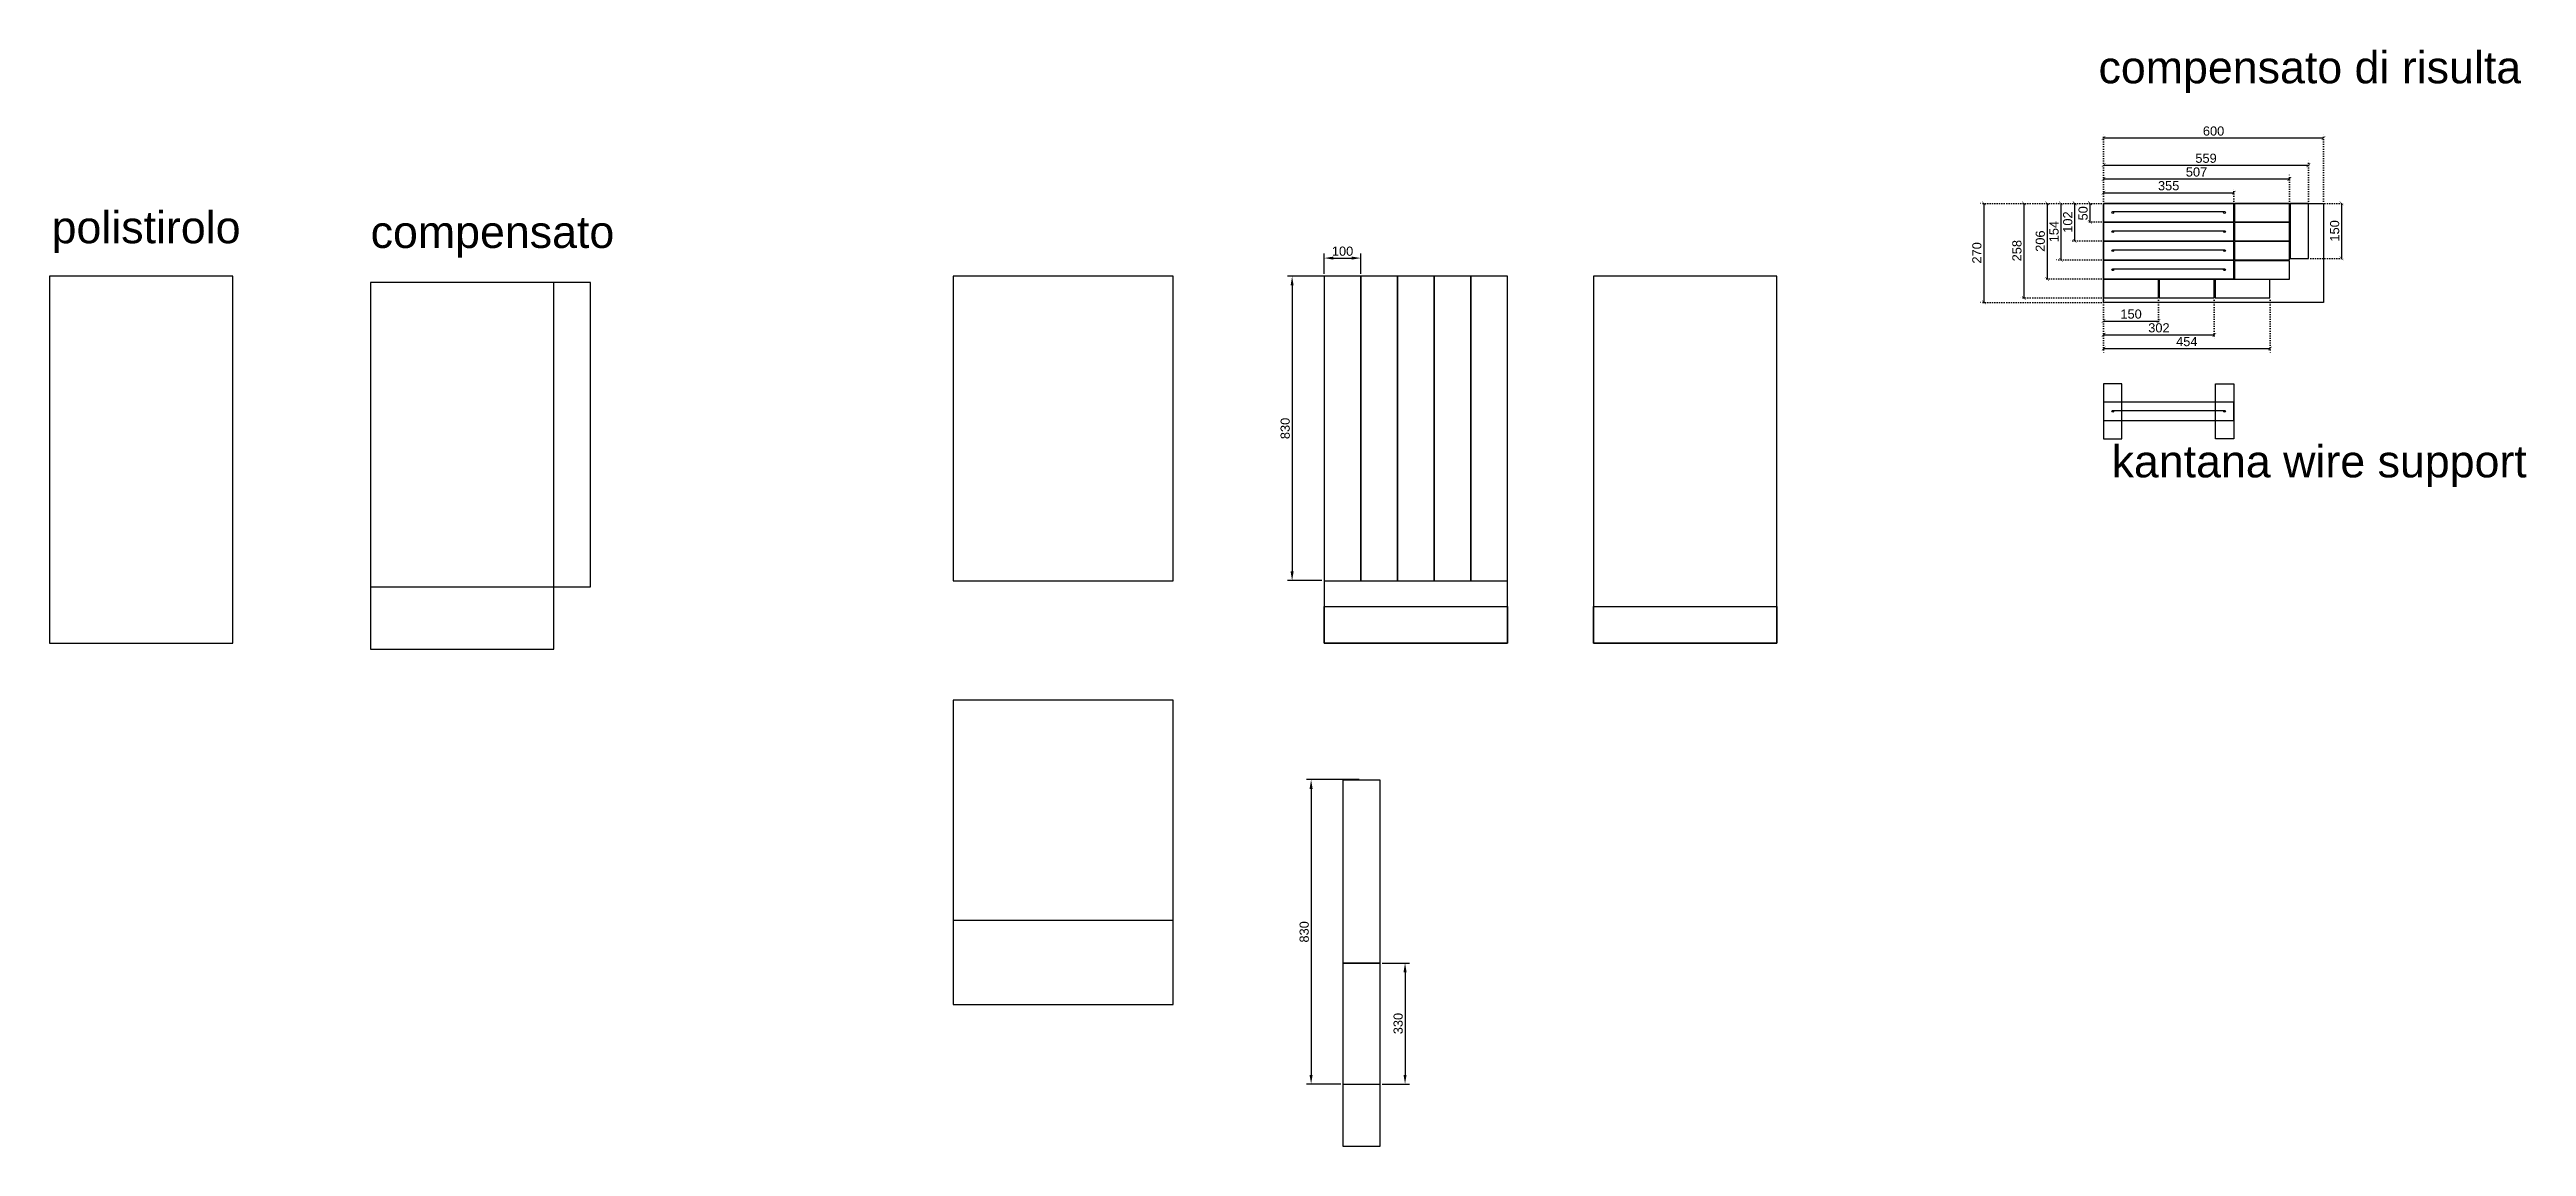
# Model space of a CAD drawing. Header units: millimetres. Extents: x 18 to 6774, y -2075 to 916.
import ezdxf

# ---------------------------------------------------------------- set-up
doc = ezdxf.new("R2010")
doc.units = ezdxf.units.MM
doc.linetypes.add('DOTTED', pattern=[6.35, 0, -6.35])
doc.styles.get("Standard").update_dxf_attribs({"font": 'arial.ttf'})
doc.dimstyles.new('big', dxfattribs={"dimscale": 10, "dimtxt": 2.5, "dimasz": 1, "dimexe": 1.25, "dimexo": 0.625, "dimtad": 1, "dimdsep": 46, "dimtxsty": 'Standard', "dimblk": 'ARCHTICK', "dimcen": 2.5, "dimadec": 0, "dimazin": 0, "dimtfac": 1, "dimtmove": 0, "dimatfit": 3, "dimldrblk": 'ARCHTICK', "dimfxl": 1, "dimarcsym": 0})
doc.dimstyles.new('ISO-25', dxfattribs={"dimscale": 10, "dimtxt": 2.5, "dimasz": 2.5, "dimexe": 1.25, "dimexo": 0.625, "dimtad": 1, "dimtxsty": 'Standard', "dimcen": 2.5, "dimadec": 0, "dimazin": 0, "dimtfac": 1, "dimtmove": 0, "dimatfit": 3, "dimfxl": 1, "dimarcsym": 0})

# ---------------------------------------------------------------- blocks, each defined once
blk = doc.blocks.new('*D1')
at = {"color": 0, "lineweight": -2}
for p, q in [((3494.9, 303.7), (3494.9, 359.5)), ((3519.9, 347), (3569.9, 347)), ((3594.9, 303.7), (3594.9, 359.5))]:
    blk.add_line(p, q, dxfattribs=at)
at = {"color": 0}
for points in [[(3519.9, 351.1), (3519.9, 342.8), (3494.9, 347)], [(3569.9, 342.8), (3569.9, 351.1), (3594.9, 347)]]:
    blk.add_solid(points, dxfattribs=at)
at = {"layer": 'Defpoints', "color": 0}
for p in [(3594.9, 347), (3494.9, 297.5), (3594.9, 297.5)]:
    blk.add_point(p, dxfattribs=at)
at = {"color": 0, "insert": (3544.9, 365.7), "char_height": 25, "attachment_point": 5}
blk.add_mtext('100', dxfattribs=at)
blk = doc.blocks.new('*D2')
at = {"color": 0, "lineweight": -2}
for p, q in [((3538.6, 297.5), (3394.8, 297.5)), ((3407.3, 272.5), (3407.3, -507.5)), ((3488.6, -532.5), (3394.8, -532.5))]:
    blk.add_line(p, q, dxfattribs=at)
at = {"color": 0}
for points in [[(3411.4, 272.5), (3403.1, 272.5), (3407.3, 297.5)], [(3403.1, -507.5), (3411.4, -507.5), (3407.3, -532.5)]]:
    blk.add_solid(points, dxfattribs=at)
at = {"layer": 'Defpoints', "color": 0}
for p in [(3544.9, 297.5), (3407.3, -532.5), (3494.9, -532.5)]:
    blk.add_point(p, dxfattribs=at)
at = {"color": 0, "insert": (3388.5, -117.5), "char_height": 25, "attachment_point": 5, "rotation": 90}
blk.add_mtext('830', dxfattribs=at)
blk = doc.blocks.new('*D3')
at = {"color": 0, "lineweight": -2}
for p, q in [((3590.5, -1075.1), (3446.6, -1075.1)), ((3459.1, -1100.1), (3459.1, -1880.1)), ((3540.5, -1905.1), (3446.6, -1905.1))]:
    blk.add_line(p, q, dxfattribs=at)
at = {"color": 0}
for points in [[(3463.3, -1100.1), (3454.9, -1100.1), (3459.1, -1075.1)], [(3454.9, -1880.1), (3463.3, -1880.1), (3459.1, -1905.1)]]:
    blk.add_solid(points, dxfattribs=at)
at = {"layer": 'Defpoints', "color": 0}
for p in [(3596.7, -1075.1), (3459.1, -1905.1), (3546.7, -1905.1)]:
    blk.add_point(p, dxfattribs=at)
at = {"color": 0, "insert": (3440.3, -1490.1), "char_height": 25, "attachment_point": 5, "rotation": 90}
blk.add_mtext('830', dxfattribs=at)
blk = doc.blocks.new('*D4')
at = {"color": 0, "lineweight": -2}
for p, q in [((3653, -1575.1), (3727.9, -1575.1)), ((3715.4, -1600.1), (3715.4, -1880.1)), ((3653, -1905.1), (3727.9, -1905.1))]:
    blk.add_line(p, q, dxfattribs=at)
at = {"color": 0}
for points in [[(3719.5, -1600.1), (3711.2, -1600.1), (3715.4, -1575.1)], [(3711.2, -1880.1), (3719.5, -1880.1), (3715.4, -1905.1)]]:
    blk.add_solid(points, dxfattribs=at)
at = {"layer": 'Defpoints', "color": 0}
for p in [(3646.7, -1575.1), (3646.7, -1905.1), (3715.4, -1905.1)]:
    blk.add_point(p, dxfattribs=at)
at = {"color": 0, "insert": (3696.6, -1740.1), "char_height": 25, "attachment_point": 5, "rotation": 90}
blk.add_mtext('330', dxfattribs=at)
blk = doc.blocks.new('_ARCHTICK')
at = {"color": 0, "linetype": 'ByBlock', "const_width": 0.15}
blk.add_lwpolyline([(-0.5, -0.5), (0.5, 0.5)], dxfattribs=at)
blk = doc.blocks.new('*D5')
at = {"color": 0, "linetype": 'DOTTED', "lineweight": -2}
for p, q in [((5620.7, 502.5), (5620.7, 687.1)), ((6220.7, 502.5), (6220.7, 687.1))]:
    blk.add_line(p, q, dxfattribs=at)
at = {"color": 0, "lineweight": -2}
blk.add_line((5620.7, 674.6), (6220.7, 674.6), dxfattribs=at)
at = {"layer": 'Defpoints', "color": 0}
for p in [(6220.7, 674.6), (5620.7, 496.2), (6220.7, 496.2)]:
    blk.add_point(p, dxfattribs=at)
at = {"color": 0, "lineweight": -2, "xscale": 10, "yscale": 10, "zscale": 10, "rotation": 180}
blk.add_blockref('_ARCHTICK', (5620.7, 674.6), dxfattribs=at)
at = {"color": 0, "lineweight": -2, "xscale": 10, "yscale": 10, "zscale": 10}
blk.add_blockref('_ARCHTICK', (6220.7, 674.6), dxfattribs=at)
at = {"color": 0, "insert": (5920.7, 693.3), "char_height": 25, "attachment_point": 5}
blk.add_mtext('600', dxfattribs=at)
blk = doc.blocks.new('*D6')
at = {"color": 0, "linetype": 'DOTTED', "lineweight": -2}
for p, q in [((5614.4, 496.2), (5281.5, 496.2)), ((5614.4, 226.2), (5281.5, 226.2))]:
    blk.add_line(p, q, dxfattribs=at)
at = {"color": 0, "lineweight": -2}
blk.add_line((5294, 496.2), (5294, 226.2), dxfattribs=at)
at = {"layer": 'Defpoints', "color": 0}
for p in [(5620.7, 496.2), (5294, 226.2), (5620.7, 226.2)]:
    blk.add_point(p, dxfattribs=at)
at = {"color": 0, "lineweight": -2, "xscale": 10, "yscale": 10, "zscale": 10}
for p, rotation in [((5294, 496.2), 90), ((5294, 226.2), 270)]:
    blk.add_blockref('_ARCHTICK', p, dxfattribs=dict(at, rotation=rotation))
at = {"color": 0, "insert": (5275.2, 361.2), "char_height": 25, "attachment_point": 5, "rotation": 90}
blk.add_mtext('270', dxfattribs=at)
blk = doc.blocks.new('*D11')
at = {"color": 0, "linetype": 'DOTTED', "lineweight": -2}
for p, q in [((5620.7, 502.5), (5620.7, 537.8)), ((5975.7, 502.5), (5975.7, 537.8))]:
    blk.add_line(p, q, dxfattribs=at)
at = {"color": 0, "lineweight": -2}
blk.add_line((5620.7, 525.3), (5975.7, 525.3), dxfattribs=at)
at = {"layer": 'Defpoints', "color": 0}
for p in [(5620.7, 496.2), (5975.7, 525.3), (5975.7, 496.2)]:
    blk.add_point(p, dxfattribs=at)
at = {"color": 0, "lineweight": -2, "xscale": 10, "yscale": 10, "zscale": 10, "rotation": 180}
blk.add_blockref('_ARCHTICK', (5620.7, 525.3), dxfattribs=at)
at = {"color": 0, "lineweight": -2, "xscale": 10, "yscale": 10, "zscale": 10}
blk.add_blockref('_ARCHTICK', (5975.7, 525.3), dxfattribs=at)
at = {"color": 0, "insert": (5798.2, 544.1), "char_height": 25, "attachment_point": 5}
blk.add_mtext('355', dxfattribs=at)
blk = doc.blocks.new('*D12')
at = {"color": 0, "linetype": 'DOTTED', "lineweight": -2}
for p, q in [((5620.7, 502.5), (5620.7, 575.3)), ((6127.7, 502.5), (6127.7, 575.3))]:
    blk.add_line(p, q, dxfattribs=at)
at = {"color": 0, "lineweight": -2}
blk.add_line((5620.7, 562.8), (6127.7, 562.8), dxfattribs=at)
at = {"layer": 'Defpoints', "color": 0}
for p in [(6127.7, 562.8), (5620.7, 496.2), (6127.7, 496.2)]:
    blk.add_point(p, dxfattribs=at)
at = {"color": 0, "lineweight": -2, "xscale": 10, "yscale": 10, "zscale": 10, "rotation": 180}
blk.add_blockref('_ARCHTICK', (5620.7, 562.8), dxfattribs=at)
at = {"color": 0, "lineweight": -2, "xscale": 10, "yscale": 10, "zscale": 10}
blk.add_blockref('_ARCHTICK', (6127.7, 562.8), dxfattribs=at)
at = {"color": 0, "insert": (5874.2, 581.6), "char_height": 25, "attachment_point": 5}
blk.add_mtext('507', dxfattribs=at)
blk = doc.blocks.new('*D13')
at = {"color": 0, "linetype": 'DOTTED', "lineweight": -2}
for p, q in [((5620.7, 502.5), (5620.7, 612.8)), ((6179.7, 502.5), (6179.7, 612.8))]:
    blk.add_line(p, q, dxfattribs=at)
at = {"color": 0, "lineweight": -2}
blk.add_line((5620.7, 600.3), (6179.7, 600.3), dxfattribs=at)
at = {"layer": 'Defpoints', "color": 0}
for p in [(6179.7, 600.3), (5620.7, 496.2), (6179.7, 496.2)]:
    blk.add_point(p, dxfattribs=at)
at = {"color": 0, "lineweight": -2, "xscale": 10, "yscale": 10, "zscale": 10, "rotation": 180}
blk.add_blockref('_ARCHTICK', (5620.7, 600.3), dxfattribs=at)
at = {"color": 0, "lineweight": -2, "xscale": 10, "yscale": 10, "zscale": 10}
blk.add_blockref('_ARCHTICK', (6179.7, 600.3), dxfattribs=at)
at = {"color": 0, "insert": (5900.2, 619.1), "char_height": 25, "attachment_point": 5}
blk.add_mtext('559', dxfattribs=at)
blk = doc.blocks.new('*D14')
at = {"color": 0, "linetype": 'DOTTED', "lineweight": -2}
for p, q in [((5614.4, 496.2), (5571.1, 496.2)), ((5614.4, 446.2), (5571.1, 446.2))]:
    blk.add_line(p, q, dxfattribs=at)
at = {"color": 0, "lineweight": -2}
blk.add_line((5583.6, 496.2), (5583.6, 446.2), dxfattribs=at)
at = {"layer": 'Defpoints', "color": 0}
for p in [(5620.7, 496.2), (5583.6, 446.2), (5620.7, 446.2)]:
    blk.add_point(p, dxfattribs=at)
at = {"color": 0, "lineweight": -2, "xscale": 10, "yscale": 10, "zscale": 10}
for p, rotation in [((5583.6, 496.2), 90), ((5583.6, 446.2), 270)]:
    blk.add_blockref('_ARCHTICK', p, dxfattribs=dict(at, rotation=rotation))
at = {"color": 0, "insert": (5564.9, 469), "char_height": 25, "attachment_point": 5, "rotation": 90}
blk.add_mtext('50', dxfattribs=at)
blk = doc.blocks.new('*D15')
at = {"color": 0, "linetype": 'DOTTED', "lineweight": -2}
for p, q in [((5614.4, 496.2), (5529.3, 496.2)), ((5614.4, 394.2), (5529.3, 394.2))]:
    blk.add_line(p, q, dxfattribs=at)
at = {"color": 0, "lineweight": -2}
blk.add_line((5541.8, 496.2), (5541.8, 394.2), dxfattribs=at)
at = {"layer": 'Defpoints', "color": 0}
for p in [(5620.7, 496.2), (5541.8, 394.2), (5620.7, 394.2)]:
    blk.add_point(p, dxfattribs=at)
at = {"color": 0, "lineweight": -2, "xscale": 10, "yscale": 10, "zscale": 10}
for p, rotation in [((5541.8, 496.2), 90), ((5541.8, 394.2), 270)]:
    blk.add_blockref('_ARCHTICK', p, dxfattribs=dict(at, rotation=rotation))
at = {"color": 0, "insert": (5523.1, 445.2), "char_height": 25, "attachment_point": 5, "rotation": 90}
blk.add_mtext('102', dxfattribs=at)
blk = doc.blocks.new('*D16')
at = {"color": 0, "linetype": 'DOTTED', "lineweight": -2}
for p, q in [((5614.4, 496.2), (5491.8, 496.2)), ((5614.4, 342.2), (5491.8, 342.2))]:
    blk.add_line(p, q, dxfattribs=at)
at = {"color": 0, "lineweight": -2}
blk.add_line((5504.3, 496.2), (5504.3, 342.2), dxfattribs=at)
at = {"layer": 'Defpoints', "color": 0}
for p in [(5620.7, 496.2), (5504.3, 342.2), (5620.7, 342.2)]:
    blk.add_point(p, dxfattribs=at)
at = {"color": 0, "lineweight": -2, "xscale": 10, "yscale": 10, "zscale": 10}
for p, rotation in [((5504.3, 496.2), 90), ((5504.3, 342.2), 270)]:
    blk.add_blockref('_ARCHTICK', p, dxfattribs=dict(at, rotation=rotation))
at = {"color": 0, "insert": (5485.6, 419.2), "char_height": 25, "attachment_point": 5, "rotation": 90}
blk.add_mtext('154', dxfattribs=at)
blk = doc.blocks.new('*D17')
at = {"color": 0, "linetype": 'DOTTED', "lineweight": -2}
for p, q in [((5614.4, 496.2), (5454.3, 496.2)), ((5614.4, 290.2), (5454.3, 290.2))]:
    blk.add_line(p, q, dxfattribs=at)
at = {"color": 0, "lineweight": -2}
blk.add_line((5466.8, 496.2), (5466.8, 290.2), dxfattribs=at)
at = {"layer": 'Defpoints', "color": 0}
for p in [(5620.7, 496.2), (5466.8, 290.2), (5620.7, 290.2)]:
    blk.add_point(p, dxfattribs=at)
at = {"color": 0, "lineweight": -2, "xscale": 10, "yscale": 10, "zscale": 10}
for p, rotation in [((5466.8, 496.2), 90), ((5466.8, 290.2), 270)]:
    blk.add_blockref('_ARCHTICK', p, dxfattribs=dict(at, rotation=rotation))
at = {"color": 0, "insert": (5448.1, 393.2), "char_height": 25, "attachment_point": 5, "rotation": 90}
blk.add_mtext('206', dxfattribs=at)
blk = doc.blocks.new('*D18')
at = {"color": 0, "linetype": 'DOTTED', "lineweight": -2}
for p, q in [((5614.4, 496.2), (5390.6, 496.2)), ((5614.4, 238.2), (5390.6, 238.2))]:
    blk.add_line(p, q, dxfattribs=at)
at = {"color": 0, "lineweight": -2}
blk.add_line((5403.1, 496.2), (5403.1, 238.2), dxfattribs=at)
at = {"layer": 'Defpoints', "color": 0}
for p in [(5620.7, 496.2), (5403.1, 238.2), (5620.7, 238.2)]:
    blk.add_point(p, dxfattribs=at)
at = {"color": 0, "lineweight": -2, "xscale": 10, "yscale": 10, "zscale": 10}
for p, rotation in [((5403.1, 496.2), 90), ((5403.1, 238.2), 270)]:
    blk.add_blockref('_ARCHTICK', p, dxfattribs=dict(at, rotation=rotation))
at = {"color": 0, "insert": (5384.4, 367.2), "char_height": 25, "attachment_point": 5, "rotation": 90}
blk.add_mtext('258', dxfattribs=at)
blk = doc.blocks.new('*D19')
at = {"color": 0, "linetype": 'DOTTED', "lineweight": -2}
for p, q in [((6185.9, 496.2), (6282.4, 496.2)), ((6185.9, 346.2), (6282.4, 346.2))]:
    blk.add_line(p, q, dxfattribs=at)
at = {"color": 0, "lineweight": -2}
blk.add_line((6269.9, 496.2), (6269.9, 346.2), dxfattribs=at)
at = {"layer": 'Defpoints', "color": 0}
for p in [(6179.7, 496.2), (6179.7, 346.2), (6269.9, 346.2)]:
    blk.add_point(p, dxfattribs=at)
at = {"color": 0, "lineweight": -2, "xscale": 10, "yscale": 10, "zscale": 10}
for p, rotation in [((6269.9, 496.2), 90), ((6269.9, 346.2), 270)]:
    blk.add_blockref('_ARCHTICK', p, dxfattribs=dict(at, rotation=rotation))
at = {"color": 0, "insert": (6251.1, 421.2), "char_height": 25, "attachment_point": 5, "rotation": 90}
blk.add_mtext('150', dxfattribs=at)
blk = doc.blocks.new('*D20')
at = {"color": 0, "linetype": 'DOTTED', "lineweight": -2}
for p, q in [((5620.7, 232), (5620.7, 162.9)), ((5770.7, 232), (5770.7, 162.9))]:
    blk.add_line(p, q, dxfattribs=at)
at = {"color": 0, "lineweight": -2}
blk.add_line((5620.7, 175.4), (5770.7, 175.4), dxfattribs=at)
at = {"layer": 'Defpoints', "color": 0}
for p in [(5620.7, 238.2), (5770.7, 238.2), (5770.7, 175.4)]:
    blk.add_point(p, dxfattribs=at)
at = {"color": 0, "lineweight": -2, "xscale": 10, "yscale": 10, "zscale": 10, "rotation": 180}
blk.add_blockref('_ARCHTICK', (5620.7, 175.4), dxfattribs=at)
at = {"color": 0, "lineweight": -2, "xscale": 10, "yscale": 10, "zscale": 10}
blk.add_blockref('_ARCHTICK', (5770.7, 175.4), dxfattribs=at)
at = {"color": 0, "insert": (5695.7, 194.2), "char_height": 25, "attachment_point": 5}
blk.add_mtext('150', dxfattribs=at)
blk = doc.blocks.new('*D21')
at = {"color": 0, "linetype": 'DOTTED', "lineweight": -2}
for p, q in [((5620.7, 232), (5620.7, 125.4)), ((5922.7, 232), (5922.7, 125.4))]:
    blk.add_line(p, q, dxfattribs=at)
at = {"color": 0, "lineweight": -2}
blk.add_line((5620.7, 137.9), (5922.7, 137.9), dxfattribs=at)
at = {"layer": 'Defpoints', "color": 0}
for p in [(5620.7, 238.2), (5922.7, 238.2), (5922.7, 137.9)]:
    blk.add_point(p, dxfattribs=at)
at = {"color": 0, "lineweight": -2, "xscale": 10, "yscale": 10, "zscale": 10, "rotation": 180}
blk.add_blockref('_ARCHTICK', (5620.7, 137.9), dxfattribs=at)
at = {"color": 0, "lineweight": -2, "xscale": 10, "yscale": 10, "zscale": 10}
blk.add_blockref('_ARCHTICK', (5922.7, 137.9), dxfattribs=at)
at = {"color": 0, "insert": (5771.7, 156.7), "char_height": 25, "attachment_point": 5}
blk.add_mtext('302', dxfattribs=at)
blk = doc.blocks.new('*D22')
at = {"color": 0, "linetype": 'DOTTED', "lineweight": -2}
for p, q in [((5620.7, 232), (5620.7, 87.9)), ((6074.7, 232), (6074.7, 87.9))]:
    blk.add_line(p, q, dxfattribs=at)
at = {"color": 0, "lineweight": -2}
blk.add_line((5620.7, 100.4), (6074.7, 100.4), dxfattribs=at)
at = {"layer": 'Defpoints', "color": 0}
for p in [(5620.7, 238.2), (6074.7, 238.2), (6074.7, 100.4)]:
    blk.add_point(p, dxfattribs=at)
at = {"color": 0, "lineweight": -2, "xscale": 10, "yscale": 10, "zscale": 10, "rotation": 180}
blk.add_blockref('_ARCHTICK', (5620.7, 100.4), dxfattribs=at)
at = {"color": 0, "lineweight": -2, "xscale": 10, "yscale": 10, "zscale": 10}
blk.add_blockref('_ARCHTICK', (6074.7, 100.4), dxfattribs=at)
at = {"color": 0, "insert": (5847.7, 119.2), "char_height": 25, "attachment_point": 5}
blk.add_mtext('454', dxfattribs=at)

msp = doc.modelspace()

# ---------------------------------------------------------------- linework, layer by layer
at = {"color": 6}
for p, q in [((5645.653, 473.717), (5950.653, 473.717)), ((5645.653, 421.717), (5950.653, 421.717)), ((5645.653, 369.717), (5950.653, 369.717)), ((5645.653, 317.717), (5950.653, 317.717)), ((5645.653, -68.122), (5950.653, -68.122))]:
    msp.add_line(p, q, dxfattribs=at)
for p, q in [((2482.746, -1458.551), (3082.746, -1458.551)), ((3546.731, -1905.106), (3646.731, -1905.106))]:
    msp.add_line(p, q)
for points in [[(5620.653, 226.217), (5620.653, 496.217), (6220.653, 496.217), (6220.653, 226.217)], [(17.939, 297.462), (17.939, -702.538), (517.939, -702.538), (517.939, 297.462)], [(893.806, 280.825), (893.806, -719.175), (1393.806, -719.175), (1393.806, 280.825)], [(3494.9, 297.462), (3494.9, -702.538), (3994.9, -702.538), (3994.9, 297.462)], [(3494.9, 297.462), (3494.9, -532.538), (3594.9, -532.538), (3594.9, 297.462)], [(3594.9, 297.462), (3594.9, -532.538), (3694.9, -532.538), (3694.9, 297.462)], [(3694.9, 297.462), (3694.9, -532.538), (3794.9, -532.538), (3794.9, 297.462)], [(3794.9, 297.462), (3794.9, -532.538), (3894.9, -532.538), (3894.9, 297.462)], [(3894.9, 297.462), (3894.9, -532.538), (3994.9, -532.538), (3994.9, 297.462)], [(4229.61, 297.462), (4229.61, -702.538), (4729.61, -702.538), (4729.61, 297.462)], [(3494.9, -702.538), (3494.9, -602.538), (3994.9, -602.538), (3994.9, -702.538)], [(4229.61, -702.538), (4229.61, -602.538), (4729.61, -602.538), (4729.61, -702.538)], [(3646.731, -1575.106), (3546.731, -1575.106), (3546.731, -1075.106), (3646.731, -1075.106)], [(3646.731, -2075.106), (3546.731, -2075.106), (3546.731, -1575.106), (3646.731, -1575.106)]]:
    msp.add_lwpolyline(points, close=True)
for points in [[(5620.653, 496.217), (5620.653, 446.217), (5975.653, 446.217), (5975.653, 496.217)], [(5620.653, 444.217), (5620.653, 394.217), (5975.653, 394.217), (5975.653, 444.217)], [(5620.653, 392.217), (5620.653, 342.217), (5975.653, 342.217), (5975.653, 392.217)], [(5620.653, 340.217), (5620.653, 290.217), (5975.653, 290.217), (5975.653, 340.217)], [(5620.653, -45.622), (5620.653, -95.622), (5975.653, -95.622), (5975.653, -45.622)]]:
    msp.add_lwpolyline(points, close=True, dxfattribs=at)
at = {"color": 2}
for points in [[(6127.653, 496.217), (5977.653, 496.217), (5977.653, 446.217), (6127.653, 446.217)], [(6129.653, 496.217), (6129.653, 346.217), (6179.653, 346.217), (6179.653, 496.217)], [(6127.653, 443.865), (5977.653, 443.865), (5977.653, 393.865), (6127.653, 393.865)], [(6127.653, 392.217), (5977.653, 392.217), (5977.653, 342.217), (6127.653, 342.217)], [(6127.653, 339.865), (5977.653, 339.865), (5977.653, 289.865), (6127.653, 289.865)], [(5770.653, 288.217), (5620.653, 288.217), (5620.653, 238.217), (5770.653, 238.217)], [(5922.653, 288.217), (5772.653, 288.217), (5772.653, 238.217), (5922.653, 238.217)], [(6074.653, 288.217), (5924.653, 288.217), (5924.653, 238.217), (6074.653, 238.217)], [(5620.653, 4.378), (5620.653, -145.622), (5670.653, -145.622), (5670.653, 4.378)], [(5975.653, 4.378), (5975.653, -145.622), (5925.653, -145.622), (5925.653, 4.378)]]:
    msp.add_lwpolyline(points, close=True, dxfattribs=at)
at = {"color": 4}
for points in [[(893.806, 280.825), (893.806, -549.175), (1493.806, -549.175), (1493.806, 280.825)], [(2482.746, 297.462), (2482.746, -532.538), (3082.746, -532.538), (3082.746, 297.462)], [(2482.746, -858.551), (2482.746, -1688.551), (3082.746, -1688.551), (3082.746, -858.551)]]:
    msp.add_lwpolyline(points, close=True, dxfattribs=at)
at = {"color": 6}
for centre in [(5645.653, 471.217), (5950.653, 471.217), (5645.653, 419.217), (5950.653, 419.217), (5645.653, 367.217), (5950.653, 367.217), (5645.653, 315.217), (5950.653, 315.217), (5645.653, -70.622), (5950.653, -70.622)]:
    msp.add_circle(centre, 2.5, dxfattribs=at)

# ---------------------------------------------------------------- texts
for s, p in [('compensato di risulta', (5606.879, 823.538)), ('polistirolo', (23.585, 387.435)), ('kantana wire support', (5642.515, -250.886))]:
    msp.add_text(s, height=87.34323).set_placement(p)
at = {"color": 4}
msp.add_text('compensato', height=87.3432, dxfattribs=at).set_placement((893.806, 374.591))

# ---------------------------------------------------------------- dimensions: what is measured, and where the dimension line sits
for base, p1, p2, picture, middle in [((6220.653, 674.595), (5620.653, 496.217), (6220.653, 496.217), '*D5', (5920.653, 693.345)), ((6179.653, 600.342), (5620.653, 496.217), (6179.653, 496.217), '*D13', (5900.153, 619.092)), ((6127.653, 562.842), (5620.653, 496.217), (6127.653, 496.217), '*D12', (5874.153, 581.592)), ((5922.653, 137.948), (5620.653, 238.217), (5922.653, 238.217), '*D21', (5771.653, 156.698)), ((6074.653, 100.448), (5620.653, 238.217), (6074.653, 238.217), '*D22', (5847.653, 119.198))]:
    dim = msp.add_linear_dim(base=base, p1=p1, p2=p2, dimstyle='big')
    dim.commit()
    dim.dimension.update_dxf_attribs({"geometry": picture, "text_midpoint": middle})
for base, p1, p2, dimstyle, picture, middle in [((5975.653, 525.342), (5620.653, 496.217), (5975.653, 496.217), 'big', '*D11', (5798.153, 544.092)), ((3594.9, 346.967), (3494.9, 297.462), (3594.9, 297.462), 'ISO-25', '*D1', (3544.9, 365.717)), ((5770.653, 175.448), (5620.653, 238.217), (5770.653, 238.217), 'big', '*D20', (5695.653, 194.198))]:
    dim = msp.add_linear_dim(base=base, p1=p1, p2=p2, dimstyle=dimstyle, override={"dimlfac": 1})
    dim.commit()
    dim.dimension.update_dxf_attribs({"geometry": picture, "text_midpoint": middle})
for base, p2, picture, middle in [((5293.971, 226.217), (5620.653, 226.217), '*D6', (5275.221, 361.217)), ((5466.815, 290.217), (5620.653, 290.217), '*D17', (5448.065, 393.217)), ((5504.315, 342.217), (5620.653, 342.217), '*D16', (5485.565, 419.217)), ((5541.815, 394.217), (5620.653, 394.217), '*D15', (5523.065, 445.217))]:
    dim = msp.add_linear_dim(base=base, p1=(5620.653, 496.217), p2=p2, angle=90, dimstyle='big')
    dim.commit()
    dim.dimension.update_dxf_attribs({"geometry": picture, "text_midpoint": middle})
for base, p1, p2, dimstyle, picture, middle in [((5403.123, 238.217), (5620.653, 496.217), (5620.653, 238.217), 'big', '*D18', (5384.373, 367.217)), ((6269.874, 346.217), (6179.653, 496.217), (6179.653, 346.217), 'big', '*D19', (6251.124, 421.217)), ((3407.257, -532.538), (3544.9, 297.462), (3494.9, -532.538), 'ISO-25', '*D2', (3388.507, -117.538)), ((3459.088, -1905.106), (3596.731, -1075.106), (3546.731, -1905.106), 'ISO-25', '*D3', (3440.338, -1490.106)), ((3715.38, -1905.106), (3646.731, -1575.106), (3646.731, -1905.106), 'ISO-25', '*D4', (3696.63, -1740.106))]:
    dim = msp.add_linear_dim(base=base, p1=p1, p2=p2, angle=90, dimstyle=dimstyle, override={"dimlfac": 1})
    dim.commit()
    dim.dimension.update_dxf_attribs({"geometry": picture, "text_midpoint": middle})
dim = msp.add_linear_dim(base=(5583.605, 446.217), p1=(5620.653, 496.217), p2=(5620.653, 446.217), angle=90, dimstyle='big', override={"dimlfac": 1})
dim.commit()
dim.dimension.update_dxf_attribs({"geometry": '*D14', "text_midpoint": (5583.605, 468.999), "dimtype": 160})

doc.saveas('drawing.dxf')
